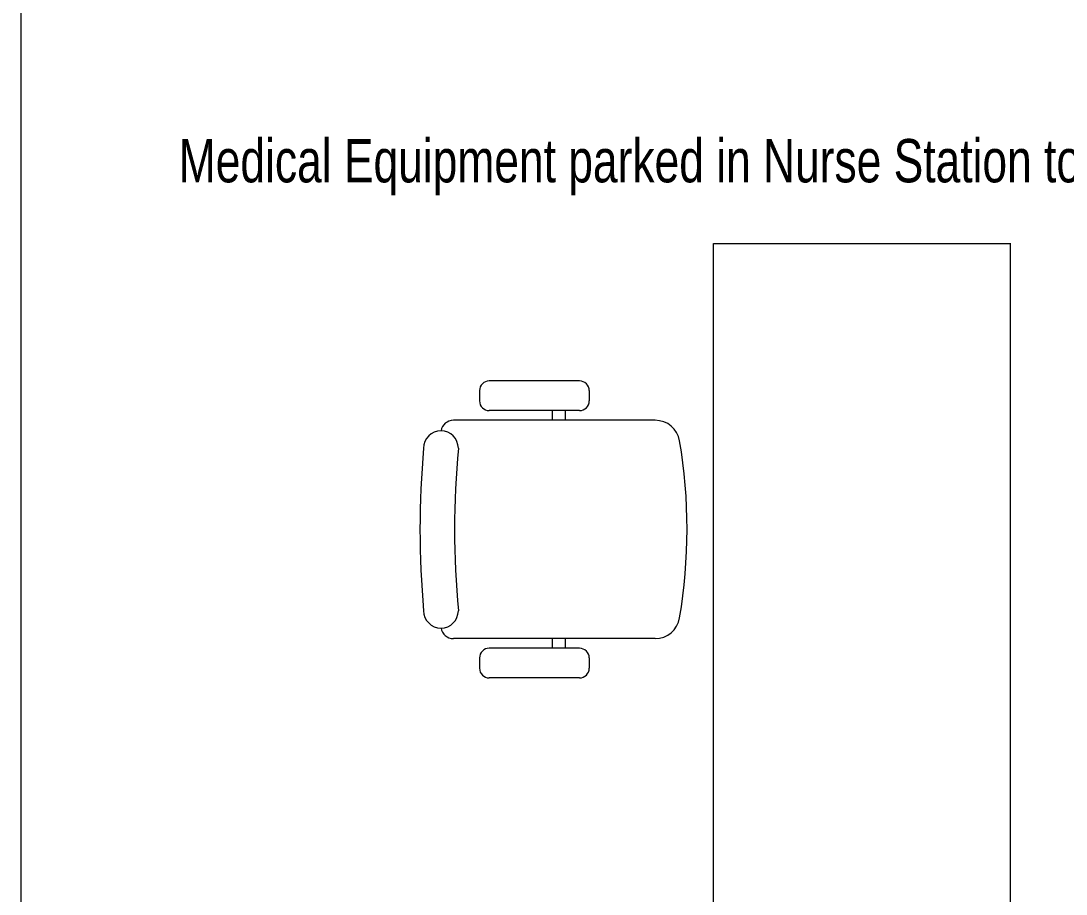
# Model space of a CAD drawing. Header units: millimetres. Extents: x 26027 to 581921, y 7230 to 233891.
# Drawn here: x 488264 to 490377, y 194795 to 196559 of the extents above; entities that cross this region are included whole.
import ezdxf

# ---------------------------------------------------------------- set-up
doc = ezdxf.new("R2010")
doc.units = ezdxf.units.MM
doc.header["$LTSCALE"] = 5
doc.layers.get('0').update_dxf_attribs({"color": 252})
for name, color, linetype, lineweight in [('Medical Equipment and Furniture', 252, 'Continuous', 0), ('NEW', 252, 'Continuous', 5), ('Walls', 252, 'Continuous', 5)]:
    doc.layers.add(name, color=color, linetype=linetype, lineweight=lineweight)
doc.styles.add('X3G_ENTITY_257CFD', font='swisscl.ttf', dxfattribs={"height": 200})

# ---------------------------------------------------------------- blocks, each defined once
blk = doc.blocks.new('*X15')
at = {"color": 0}
for p, q in [((5, 3), (5, 3)), ((5, 3), (5, 3)), ((5, 3), (5, 3)), ((5, 3), (5, 3)), ((5, 3), (5, 3)), ((5, 3), (5, 3)), ((5, 3), (5, 3)), ((5, 3), (5, 3)), ((5, 3), (5, 3)), ((5, 3), (5, 3)), ((5, 3), (5, 3)), ((5, 3), (5, 3)), ((5, 3), (5, 3)), ((5, 3), (5, 3)), ((5, 3), (5, 3)), ((5, 3), (5, 3)), ((5, 3), (5, 3)), ((5, 3), (5, 3)), ((5, 3), (5, 3)), ((5, 3), (5, 3)), ((5, 3), (5, 3)), ((5, 3), (5, 3)), ((5, 3), (5, 3)), ((5, 3), (5, 3)), ((5, 3), (5, 3)), ((5, 3), (5, 3)), ((5, 3), (5, 3)), ((5, 3), (5, 3)), ((5, 3), (5, 3)), ((5, 3), (5, 3)), ((5, 3), (5, 3)), ((5, 3), (5, 3)), ((5, 3), (5, 3)), ((5, 3), (5, 3)), ((5, 3), (5, 3)), ((5, 3), (5, 3)), ((5, 3), (5, 3)), ((5, 3), (5, 3)), ((5, 3), (5, 3)), ((5, 3), (5, 3)), ((5, 3), (5, 3)), ((5, 3), (5, 3)), ((5, 3), (5, 3)), ((5, 3), (5, 3)), ((5, 3), (5, 3)), ((5, 3), (5, 3)), ((5, 3), (5, 3)), ((5, 3), (5, 3)), ((5, 3), (5, 3)), ((5, 3), (5, 3)), ((5, 3), (5, 3)), ((5, 3), (5, 3)), ((5, 3), (5, 3)), ((5, 3), (5, 3)), ((5, 3), (5, 3)), ((5, 3), (5, 3)), ((5, 3), (5, 3)), ((5, 3), (5, 3)), ((5, 3), (5, 3)), ((5, 3), (5, 3)), ((5, 3), (5, 3)), ((5, 3), (5, 3)), ((5, 3), (5, 3)), ((5, 3), (5, 3)), ((5, 3), (5, 3)), ((5, 3), (5, 3)), ((6, 3), (5, 3)), ((5, 3), (5, 3)), ((6, 3), (5, 3)), ((5, 3), (5, 3)), ((6, 3), (5, 3)), ((5, 3), (5, 3)), ((6, 3), (5, 3)), ((5, 3), (5, 3)), ((5, 3), (5, 3)), ((5, 3), (5, 3)), ((5, 3), (5, 3)), ((5, 3), (5, 3)), ((5, 3), (5, 3)), ((5, 3), (5, 3)), ((5, 3), (5, 3)), ((5, 3), (5, 3)), ((5, 3), (5, 3)), ((5, 3), (5, 3)), ((5, 3), (5, 3)), ((5, 3), (5, 3)), ((5, 3), (5, 3)), ((5, 3), (5, 3)), ((5, 3), (5, 3)), ((5, 3), (5, 3)), ((5, 3), (5, 3)), ((5, 3), (5, 3)), ((5, 3), (5, 3)), ((5, 3), (5, 3)), ((5, 3), (5, 3)), ((5, 3), (5, 3)), ((6, 3), (6, 3)), ((6, 3), (6, 3)), ((6, 3), (6, 3)), ((6, 3), (6, 3)), ((6, 3), (6, 3)), ((6, 3), (6, 3)), ((6, 3), (6, 3)), ((6, 3), (6, 3)), ((6, 3), (6, 3)), ((6, 3), (6, 3)), ((6, 3), (6, 3)), ((6, 3), (6, 3)), ((6, 3), (6, 3)), ((6, 3), (6, 3)), ((6, 3), (6, 3)), ((6, 3), (6, 3)), ((6, 3), (6, 3)), ((6, 3), (6, 3)), ((6, 3), (6, 3)), ((6, 3), (6, 3)), ((6, 3), (6, 3)), ((6, 3), (6, 3)), ((6, 3), (6, 3)), ((6, 3), (6, 3)), ((6, 3), (6, 3)), ((6, 3), (6, 3)), ((6, 3), (6, 3)), ((6, 3), (6, 3)), ((6, 3), (6, 3)), ((6, 3), (6, 3)), ((6, 3), (6, 3)), ((6, 3), (6, 3)), ((6, 3), (6, 3)), ((6, 3), (6, 3)), ((6, 3), (6, 3)), ((6, 3), (6, 3)), ((6, 3), (6, 3)), ((6, 3), (6, 3)), ((6, 3), (6, 3)), ((6, 3), (6, 3)), ((6, 3), (6, 3)), ((6, 3), (6, 3)), ((6, 3), (6, 3)), ((6, 3), (6, 3)), ((6, 3), (6, 3)), ((6, 3), (6, 3)), ((6, 3), (6, 3)), ((6, 3), (6, 3)), ((6, 3), (6, 3)), ((6, 3), (6, 3)), ((6, 3), (6, 3)), ((6, 3), (6, 3)), ((6, 3), (6, 3)), ((6, 3), (6, 3)), ((6, 3), (6, 3)), ((6, 3), (6, 3)), ((6, 3), (6, 3)), ((6, 3), (6, 3)), ((6, 3), (6, 3)), ((6, 3), (6, 3)), ((6, 3), (6, 3)), ((6, 3), (6, 3)), ((6, 3), (6, 3)), ((6, 3), (6, 3)), ((6, 3), (6, 3)), ((6, 3), (6, 3)), ((6, 3), (6, 3)), ((6, 3), (6, 3)), ((6, 3), (6, 3)), ((6, 3), (6, 3)), ((6, 3), (6, 3)), ((6, 3), (6, 3)), ((6, 3), (6, 3)), ((6, 3), (6, 3)), ((6, 3), (6, 3)), ((6, 3), (6, 3)), ((6, 3), (6, 3)), ((6, 3), (6, 3)), ((6, 3), (6, 3)), ((6, 3), (6, 3)), ((6, 3), (6, 3)), ((6, 3), (6, 3)), ((6, 3), (6, 3)), ((6, 3), (6, 3)), ((6, 3), (6, 3)), ((6, 3), (6, 3)), ((6, 3), (6, 3)), ((6, 3), (6, 3)), ((6, 3), (6, 3)), ((6, 3), (6, 3)), ((6, 3), (6, 3)), ((6, 3), (6, 3)), ((6, 3), (6, 3)), ((6, 3), (6, 3)), ((6, 3), (6, 3)), ((6, 3), (6, 3)), ((6, 3), (6, 3)), ((6, 3), (6, 3)), ((6, 3), (6, 3)), ((6, 3), (6, 3)), ((6, 3), (6, 3)), ((6, 3), (6, 3)), ((6, 3), (6, 3)), ((6, 3), (6, 3)), ((6, 3), (6, 3)), ((6, 3), (6, 3)), ((6, 3), (6, 3)), ((6, 3), (6, 3)), ((6, 3), (6, 3)), ((6, 3), (6, 3)), ((6, 3), (6, 3)), ((6, 3), (6, 3)), ((6, 3), (6, 3)), ((6, 3), (6, 3)), ((6, 3), (6, 3)), ((6, 3), (6, 3)), ((6, 3), (6, 3)), ((6, 3), (6, 3)), ((6, 3), (6, 3)), ((6, 3), (6, 3)), ((6, 3), (6, 3)), ((6, 3), (6, 3)), ((6, 3), (6, 3)), ((6, 3), (6, 3)), ((6, 3), (6, 3)), ((6, 3), (6, 3)), ((6, 3), (6, 3)), ((6, 3), (6, 3)), ((6, 3), (6, 3)), ((6, 3), (6, 3)), ((6, 3), (6, 3)), ((6, 3), (6, 3)), ((6, 3), (6, 3)), ((6, 3), (6, 3)), ((6, 3), (6, 3)), ((6, 3), (6, 3)), ((6, 3), (6, 3)), ((6, 3), (6, 3)), ((6, 3), (6, 3)), ((6, 3), (6, 3)), ((6, 3), (6, 3)), ((6, 3), (6, 3)), ((6, 3), (6, 3)), ((6, 3), (6, 3)), ((6, 3), (6, 3)), ((6, 3), (6, 3)), ((6, 3), (6, 3)), ((6, 3), (6, 3)), ((6, 3), (6, 3)), ((6, 3), (6, 3)), ((6, 3), (6, 3)), ((6, 3), (6, 3)), ((6, 3), (6, 3)), ((6, 3), (6, 3)), ((6, 3), (6, 3)), ((6, 3), (6, 3)), ((6, 3), (6, 3)), ((6, 3), (6, 3)), ((6, 3), (6, 3)), ((6, 3), (6, 3)), ((6, 3), (6, 3)), ((6, 3), (6, 3)), ((6, 3), (6, 3)), ((6, 3), (6, 3)), ((6, 3), (6, 3)), ((6, 3), (6, 3)), ((6, 3), (6, 3)), ((6, 3), (6, 3)), ((6, 3), (6, 3)), ((6, 3), (6, 3)), ((6, 3), (6, 3)), ((6, 3), (6, 3)), ((6, 3), (6, 3)), ((6, 3), (6, 3)), ((6, 3), (6, 3)), ((6, 3), (6, 3)), ((6, 3), (6, 3)), ((6, 3), (6, 3)), ((6, 3), (6, 3)), ((6, 3), (6, 3)), ((6, 3), (6, 3)), ((6, 3), (6, 3)), ((6, 3), (6, 3)), ((6, 3), (6, 3)), ((6, 3), (6, 3)), ((6, 3), (6, 3)), ((6, 3), (6, 3)), ((6, 3), (6, 3)), ((6, 3), (6, 3)), ((6, 3), (6, 3)), ((6, 3), (6, 3)), ((6, 3), (6, 3)), ((6, 3), (6, 3)), ((6, 3), (6, 3)), ((6, 3), (6, 3)), ((6, 3), (6, 3)), ((6, 3), (6, 3)), ((6, 3), (6, 3)), ((6, 3), (6, 3)), ((6, 3), (6, 3)), ((6, 3), (6, 3)), ((6, 3), (6, 3)), ((6, 3), (6, 3)), ((6, 3), (6, 3)), ((6, 3), (5, 3)), ((6, 3), (5, 3)), ((6, 3), (5, 3)), ((6, 3), (5, 3)), ((6, 3), (5, 3)), ((6, 3), (6, 3)), ((6, 3), (6, 3)), ((6, 3), (6, 3)), ((6, 3), (6, 3)), ((6, 3), (6, 3)), ((6, 3), (6, 3)), ((6, 3), (6, 3)), ((6, 3), (6, 3)), ((6, 3), (6, 3)), ((6, 3), (6, 3)), ((6, 3), (6, 3)), ((6, 3), (6, 3)), ((6, 3), (6, 3)), ((6, 3), (6, 3)), ((6, 3), (6, 3)), ((6, 3), (6, 3)), ((6, 3), (6, 3)), ((6, 3), (6, 3)), ((6, 3), (6, 3)), ((6, 3), (6, 3)), ((6, 3), (6, 3)), ((6, 3), (6, 3)), ((6, 3), (6, 3)), ((6, 3), (6, 3)), ((6, 3), (6, 3)), ((6, 3), (6, 3)), ((6, 3), (6, 3)), ((6, 3), (6, 3)), ((6, 3), (6, 3)), ((6, 3), (6, 3)), ((6, 3), (6, 3)), ((6, 3), (6, 3)), ((6, 3), (6, 3)), ((6, 3), (6, 3)), ((6, 3), (6, 3)), ((6, 3), (6, 3)), ((6, 3), (6, 3)), ((6, 3), (6, 3)), ((6, 3), (6, 3)), ((6, 3), (6, 3)), ((6, 3), (6, 3)), ((6, 3), (6, 3)), ((6, 3), (6, 3)), ((6, 3), (6, 3)), ((6, 3), (6, 3)), ((6, 3), (6, 3)), ((6, 3), (6, 3)), ((6, 3), (6, 3)), ((6, 3), (6, 3)), ((6, 3), (6, 3)), ((6, 3), (6, 3)), ((6, 3), (6, 3)), ((6, 3), (6, 3)), ((6, 3), (6, 3)), ((6, 3), (6, 3)), ((6, 3), (6, 3)), ((6, 3), (6, 3)), ((6, 3), (6, 3)), ((6, 3), (6, 3)), ((6, 3), (6, 3)), ((6, 3), (6, 3)), ((6, 3), (6, 3)), ((6, 3), (6, 3)), ((6, 3), (6, 3)), ((6, 3), (6, 3)), ((6, 3), (6, 3)), ((6, 3), (6, 3)), ((6, 3), (6, 3)), ((6, 3), (6, 3)), ((6, 3), (6, 3)), ((6, 3), (6, 3)), ((6, 3), (6, 3)), ((6, 3), (6, 3)), ((6, 3), (6, 3)), ((6, 3), (6, 3)), ((6, 3), (6, 3)), ((6, 3), (6, 3)), ((6, 3), (6, 3)), ((6, 3), (6, 3)), ((6, 3), (6, 3)), ((6, 3), (6, 3)), ((6, 3), (6, 3)), ((6, 3), (6, 3)), ((6, 3), (6, 3)), ((6, 3), (6, 3)), ((6, 3), (6, 3)), ((6, 3), (6, 3)), ((6, 3), (6, 3)), ((6, 3), (6, 3)), ((6, 3), (6, 3)), ((6, 3), (6, 3)), ((6, 3), (6, 3)), ((6, 3), (6, 3)), ((6, 3), (6, 3)), ((6, 3), (6, 3)), ((6, 3), (6, 3)), ((6, 3), (6, 3)), ((6, 3), (6, 3)), ((6, 3), (6, 3)), ((6, 3), (6, 3)), ((6, 3), (6, 3)), ((6, 3), (6, 3)), ((6, 3), (6, 3)), ((6, 3), (6, 3)), ((6, 3), (6, 3)), ((6, 3), (6, 3)), ((6, 3), (6, 3)), ((6, 3), (6, 3)), ((6, 3), (6, 3)), ((6, 3), (6, 3)), ((6, 3), (6, 3)), ((6, 3), (6, 3)), ((6, 3), (6, 3)), ((6, 3), (6, 3)), ((6, 3), (6, 3)), ((6, 3), (6, 3)), ((6, 3), (6, 3)), ((6, 3), (6, 3)), ((6, 3), (6, 3)), ((6, 3), (6, 3)), ((6, 3), (6, 3)), ((6, 3), (6, 3)), ((6, 3), (6, 3)), ((6, 3), (6, 3)), ((6, 3), (6, 3)), ((6, 3), (6, 3)), ((6, 3), (6, 3)), ((6, 3), (6, 3)), ((6, 3), (6, 3)), ((6, 3), (6, 3)), ((6, 3), (6, 3)), ((6, 3), (6, 3)), ((6, 3), (6, 3)), ((6, 3), (6, 3)), ((6, 3), (6, 3)), ((6, 3), (6, 3)), ((6, 3), (6, 3)), ((6, 3), (6, 3)), ((6, 3), (6, 3)), ((6, 3), (6, 3)), ((6, 3), (6, 3)), ((6, 3), (6, 3)), ((6, 3), (6, 3)), ((6, 3), (6, 3)), ((6, 3), (6, 3)), ((6, 3), (6, 3)), ((6, 3), (6, 3)), ((6, 3), (6, 3)), ((6, 3), (6, 3)), ((6, 3), (6, 3)), ((6, 3), (6, 3)), ((6, 3), (6, 3)), ((6, 3), (6, 3)), ((6, 3), (6, 3)), ((6, 3), (6, 3)), ((6, 3), (6, 3)), ((6, 3), (6, 3)), ((6, 3), (6, 3)), ((6, 3), (6, 3)), ((6, 3), (6, 3)), ((6, 3), (6, 3)), ((6, 3), (6, 3)), ((6, 3), (6, 3)), ((6, 3), (6, 3)), ((6, 3), (6, 3)), ((6, 3), (6, 3)), ((6, 3), (6, 3)), ((6, 3), (6, 3)), ((6, 3), (6, 3)), ((6, 3), (6, 3)), ((6, 3), (6, 3)), ((6, 3), (6, 3)), ((6, 3), (6, 3)), ((6, 3), (6, 3)), ((6, 3), (6, 3)), ((6, 3), (6, 3)), ((6, 3), (6, 3)), ((6, 3), (6, 3)), ((6, 3), (6, 3)), ((6, 3), (6, 3)), ((6, 3), (6, 3)), ((6, 3), (6, 3)), ((6, 3), (6, 3)), ((6, 3), (6, 3)), ((6, 3), (6, 3)), ((6, 3), (6, 3)), ((6, 3), (6, 3)), ((6, 3), (6, 3)), ((6, 3), (6, 3)), ((6, 3), (6, 3)), ((6, 3), (6, 3)), ((6, 3), (6, 3)), ((6, 3), (6, 3)), ((6, 3), (6, 3)), ((6, 3), (6, 3)), ((6, 3), (6, 3)), ((6, 3), (6, 3)), ((6, 3), (6, 3)), ((6, 3), (6, 3)), ((6, 3), (6, 3)), ((6, 3), (6, 3)), ((6, 3), (6, 3)), ((6, 3), (6, 3)), ((6, 3), (6, 3)), ((6, 3), (6, 3)), ((6, 3), (6, 3)), ((6, 3), (6, 3)), ((6, 3), (6, 3)), ((6, 3), (6, 3)), ((6, 3), (6, 3)), ((6, 3), (6, 3)), ((6, 3), (6, 3)), ((6, 3), (6, 3)), ((6, 3), (6, 3)), ((6, 3), (6, 3)), ((6, 3), (6, 3)), ((6, 3), (6, 3)), ((6, 3), (6, 3)), ((6, 3), (6, 3)), ((6, 3), (6, 3)), ((6, 3), (6, 3)), ((6, 3), (6, 3)), ((6, 3), (6, 3)), ((6, 3), (6, 3)), ((6, 3), (6, 3)), ((6, 3), (6, 3)), ((6, 3), (6, 3)), ((6, 3), (6, 3)), ((6, 3), (6, 3)), ((6, 3), (6, 3)), ((6, 3), (6, 3)), ((6, 3), (6, 3)), ((6, 3), (6, 3)), ((6, 3), (6, 3)), ((6, 3), (6, 3)), ((6, 3), (6, 3)), ((6, 3), (6, 3)), ((6, 3), (6, 3)), ((6, 3), (6, 3)), ((6, 3), (6, 3)), ((6, 3), (6, 3)), ((6, 3), (6, 3)), ((6, 3), (6, 3)), ((6, 3), (6, 3)), ((6, 3), (6, 3)), ((6, 3), (6, 3)), ((6, 3), (6, 3)), ((6, 3), (6, 3)), ((6, 3), (6, 3)), ((6, 3), (6, 3)), ((6, 3), (6, 3)), ((6, 3), (6, 3)), ((6, 3), (6, 3)), ((6, 3), (6, 3)), ((6, 3), (6, 3)), ((6, 3), (6, 3)), ((6, 3), (6, 3)), ((6, 3), (6, 3)), ((6, 3), (6, 3)), ((6, 3), (6, 3)), ((6, 3), (6, 3)), ((6, 3), (6, 3)), ((6, 3), (6, 3)), ((6, 3), (6, 3)), ((6, 3), (6, 3)), ((6, 3), (6, 3)), ((6, 3), (6, 3)), ((6, 3), (6, 3)), ((6, 3), (6, 3)), ((6, 3), (6, 3)), ((6, 3), (6, 3)), ((6, 3), (6, 3)), ((6, 3), (6, 3)), ((6, 3), (6, 3)), ((6, 3), (6, 3)), ((6, 3), (6, 3)), ((6, 3), (6, 3)), ((6, 3), (6, 3)), ((6, 3), (6, 3)), ((6, 3), (6, 3)), ((6, 3), (6, 3)), ((6, 3), (6, 3)), ((6, 3), (6, 3)), ((6, 3), (6, 3)), ((6, 3), (6, 3)), ((6, 3), (6, 3)), ((6, 3), (6, 3)), ((6, 3), (6, 3)), ((6, 3), (6, 3)), ((6, 3), (6, 3)), ((6, 3), (6, 3)), ((6, 3), (6, 3)), ((6, 3), (6, 3)), ((6, 3), (6, 3)), ((6, 3), (6, 3)), ((6, 3), (6, 3)), ((6, 3), (6, 3)), ((6, 3), (6, 3)), ((6, 3), (6, 3)), ((6, 3), (6, 3)), ((6, 3), (6, 3)), ((6, 3), (6, 3)), ((6, 3), (6, 3)), ((6, 3), (6, 3)), ((6, 3), (6, 3)), ((6, 3), (6, 3)), ((6, 3), (6, 3)), ((6, 3), (6, 3)), ((6, 3), (6, 3)), ((6, 3), (6, 3)), ((6, 3), (6, 3)), ((6, 3), (6, 3)), ((6, 3), (6, 3)), ((6, 3), (6, 3)), ((6, 3), (6, 3)), ((6, 3), (6, 3)), ((6, 3), (6, 3))]:
    blk.add_line(p, q, dxfattribs=at)
blk = doc.blocks.new('*X16')
at = {"color": 0}
for p, q in [((13, 1), (13, 1)), ((13, 1), (13, 1)), ((13, 1), (13, 1)), ((13, 1), (13, 1)), ((13, 1), (13, 1)), ((13, 1), (13, 1)), ((13, 1), (13, 1)), ((13, 1), (13, 1)), ((13, 1), (13, 1)), ((13, 1), (13, 1)), ((13, 1), (13, 1)), ((13, 1), (13, 1)), ((13, 1), (13, 1)), ((13, 1), (13, 1)), ((13, 1), (13, 1)), ((13, 1), (14, 1)), ((13, 1), (14, 1)), ((13, 1), (14, 1)), ((13, 1), (13, 1)), ((13, 1), (13, 1)), ((13, 1), (13, 1)), ((13, 1), (13, 1)), ((13, 1), (13, 1)), ((13, 1), (13, 1)), ((13, 1), (13, 1)), ((13, 1), (13, 1)), ((13, 1), (13, 1)), ((13, 1), (13, 1)), ((13, 1), (13, 1)), ((13, 1), (13, 1)), ((13, 1), (13, 1)), ((13, 1), (13, 1)), ((13, 1), (13, 1)), ((13, 1), (13, 1)), ((13, 1), (13, 1)), ((13, 1), (13, 1)), ((13, 1), (13, 1)), ((13, 1), (13, 1)), ((13, 1), (13, 1)), ((13, 1), (13, 1)), ((13, 1), (13, 1)), ((13, 1), (13, 1)), ((13, 1), (13, 1)), ((13, 1), (13, 1)), ((13, 1), (13, 1)), ((13, 1), (13, 1)), ((13, 1), (13, 1)), ((13, 1), (13, 1)), ((13, 1), (13, 1)), ((13, 1), (13, 1)), ((13, 1), (13, 1)), ((13, 1), (13, 1)), ((13, 1), (13, 1)), ((13, 1), (13, 1)), ((13, 1), (13, 1)), ((13, 1), (13, 1)), ((13, 1), (13, 1)), ((13, 1), (13, 1)), ((13, 1), (13, 1)), ((13, 1), (13, 1)), ((13, 1), (13, 1)), ((13, 1), (13, 1)), ((13, 1), (13, 1)), ((13, 1), (13, 1)), ((13, 1), (13, 1)), ((13, 1), (13, 1)), ((13, 1), (13, 1)), ((13, 1), (13, 1)), ((13, 1), (13, 1)), ((13, 1), (13, 1)), ((13, 1), (13, 1)), ((13, 1), (13, 1)), ((13, 1), (13, 1)), ((13, 1), (13, 1)), ((13, 1), (13, 1)), ((13, 1), (13, 1)), ((13, 1), (13, 1)), ((13, 1), (13, 1)), ((13, 1), (13, 1)), ((13, 1), (13, 1)), ((13, 1), (13, 1)), ((13, 1), (13, 1)), ((13, 1), (13, 1)), ((13, 1), (13, 1)), ((13, 1), (13, 1)), ((13, 1), (13, 1)), ((13, 1), (13, 1)), ((13, 1), (13, 1)), ((13, 1), (13, 1)), ((13, 1), (13, 1)), ((13, 1), (13, 1)), ((13, 1), (13, 1)), ((13, 1), (13, 1)), ((13, 1), (13, 1)), ((13, 1), (13, 1)), ((13, 1), (13, 1)), ((13, 1), (13, 1)), ((13, 1), (13, 1)), ((13, 1), (13, 1)), ((13, 1), (13, 1)), ((13, 1), (13, 1)), ((13, 1), (13, 1)), ((13, 1), (13, 1)), ((13, 1), (13, 1)), ((13, 1), (13, 1)), ((13, 1), (13, 1)), ((13, 1), (13, 1)), ((13, 1), (13, 1)), ((13, 1), (13, 1)), ((13, 1), (13, 1)), ((13, 1), (13, 1)), ((13, 1), (13, 1)), ((13, 1), (13, 1)), ((13, 1), (13, 1)), ((13, 1), (13, 1)), ((13, 1), (13, 1)), ((13, 1), (13, 1)), ((13, 1), (13, 1)), ((13, 1), (13, 1)), ((13, 1), (13, 1)), ((13, 1), (13, 1)), ((13, 1), (13, 1)), ((13, 1), (13, 1)), ((13, 1), (14, 1)), ((13, 0), (13, 0)), ((13, 0), (13, 0)), ((13, 0), (13, 0)), ((13, 0), (13, 0)), ((13, 0), (13, 0)), ((13, 0), (13, 0)), ((13, 0), (13, 0)), ((13, 0), (13, 0)), ((13, 0), (13, 0)), ((13, 0), (13, 0)), ((13, 0), (13, 0)), ((13, 0), (13, 0)), ((13, 0), (13, 0)), ((13, 0), (13, 0)), ((13, 0), (13, 0)), ((13, 0), (13, 0)), ((13, 0), (13, 0)), ((13, 0), (13, 0)), ((13, 0), (13, 0)), ((13, 0), (13, 0)), ((13, 0), (13, 0)), ((13, 0), (13, 0)), ((13, 0), (13, 0)), ((13, 0), (13, 0)), ((13, 0), (13, 0)), ((13, 0), (13, 0)), ((13, 0), (13, 0)), ((13, 0), (13, 0)), ((13, 0), (13, 0)), ((13, 0), (13, 0)), ((13, 0), (13, 0)), ((13, 0), (13, 0)), ((13, 0), (13, 0)), ((13, 0), (13, 0)), ((13, 0), (13, 0)), ((13, 0), (13, 0)), ((13, 0), (13, 0)), ((13, 0), (13, 0)), ((13, 0), (13, 0)), ((13, 0), (13, 0)), ((13, 0), (13, 0)), ((13, 0), (13, 0)), ((13, 0), (13, 0)), ((13, 0), (13, 0)), ((13, 0), (13, 0)), ((13, 0), (13, 0)), ((13, 0), (13, 0)), ((13, 0), (13, 0)), ((13, 0), (14, 0)), ((13, 0), (14, 0)), ((13, 0), (13, 0)), ((13, 0), (14, 0)), ((14, 1), (14, 1)), ((14, 1), (14, 1)), ((14, 1), (14, 1)), ((14, 1), (14, 1)), ((14, 1), (14, 1)), ((14, 1), (14, 1)), ((14, 1), (14, 1)), ((14, 1), (14, 1)), ((14, 1), (14, 1)), ((14, 1), (14, 1)), ((14, 1), (14, 1)), ((14, 1), (14, 1)), ((14, 1), (14, 1)), ((14, 1), (14, 1)), ((14, 1), (14, 1)), ((14, 1), (14, 1)), ((14, 1), (14, 1)), ((14, 1), (14, 1)), ((14, 1), (14, 1)), ((14, 1), (14, 1)), ((14, 1), (14, 1)), ((14, 1), (14, 1)), ((14, 1), (14, 1)), ((14, 1), (14, 1)), ((14, 1), (14, 1)), ((14, 1), (14, 1)), ((14, 1), (14, 1)), ((14, 1), (14, 1)), ((14, 1), (14, 1)), ((14, 1), (14, 1)), ((14, 1), (14, 1)), ((14, 1), (14, 1)), ((14, 1), (14, 1)), ((14, 1), (14, 1)), ((14, 1), (14, 1)), ((14, 1), (14, 1)), ((14, 1), (14, 1)), ((14, 1), (14, 1)), ((14, 1), (14, 1)), ((14, 1), (14, 1)), ((14, 1), (14, 1)), ((14, 1), (14, 1)), ((14, 1), (14, 1)), ((14, 1), (14, 1)), ((14, 1), (14, 1)), ((14, 1), (14, 1)), ((14, 1), (14, 1)), ((14, 1), (14, 1)), ((14, 1), (14, 1)), ((14, 1), (14, 1)), ((14, 1), (14, 1)), ((14, 1), (14, 1)), ((14, 1), (14, 1)), ((14, 1), (14, 1)), ((14, 1), (14, 1)), ((14, 1), (14, 1)), ((14, 1), (14, 1)), ((14, 1), (14, 1)), ((14, 1), (14, 1)), ((14, 1), (14, 1)), ((14, 1), (14, 1)), ((14, 1), (14, 1)), ((14, 1), (14, 1)), ((14, 1), (14, 1)), ((14, 1), (14, 1)), ((14, 1), (14, 1)), ((14, 1), (14, 1)), ((14, 1), (14, 1)), ((14, 1), (14, 1)), ((14, 1), (14, 1)), ((14, 1), (14, 1)), ((14, 1), (14, 1)), ((14, 1), (14, 1)), ((14, 1), (14, 1)), ((14, 1), (14, 1)), ((14, 1), (14, 1)), ((14, 1), (14, 1)), ((14, 1), (14, 1)), ((14, 1), (14, 1)), ((14, 1), (14, 1)), ((14, 1), (14, 1)), ((14, 1), (14, 1)), ((14, 1), (14, 1)), ((14, 1), (14, 1)), ((14, 1), (14, 1)), ((14, 1), (14, 1)), ((14, 1), (14, 1)), ((14, 1), (14, 1)), ((14, 1), (14, 1)), ((14, 1), (14, 1)), ((14, 1), (14, 1)), ((14, 1), (14, 1)), ((14, 1), (14, 1)), ((14, 1), (14, 1)), ((14, 0), (14, 0)), ((14, 0), (14, 0)), ((14, 0), (14, 0)), ((14, 0), (14, 0)), ((14, 0), (14, 0)), ((14, 0), (14, 0)), ((14, 0), (14, 0)), ((14, 0), (14, 0)), ((14, 0), (14, 0)), ((14, 0), (14, 0)), ((14, 0), (14, 0)), ((14, 0), (14, 0)), ((14, 0), (14, 0)), ((14, 0), (14, 0)), ((14, 0), (14, 0)), ((14, 0), (14, 0)), ((14, 0), (14, 0)), ((14, 0), (14, 0)), ((14, 0), (14, 0)), ((14, 0), (14, 0)), ((14, 0), (14, 0)), ((14, 0), (14, 0)), ((14, 0), (14, 0)), ((14, 0), (14, 0)), ((14, 0), (14, 0)), ((14, 0), (14, 0)), ((14, 0), (14, 0)), ((14, 0), (14, 0)), ((14, 0), (14, 0)), ((14, 0), (14, 0)), ((14, 0), (14, 0)), ((14, 0), (14, 0)), ((14, 0), (14, 0)), ((14, 0), (14, 0)), ((14, 0), (14, 0)), ((14, 0), (14, 0)), ((14, 0), (14, 0)), ((14, 0), (14, 0)), ((14, 0), (14, 0)), ((14, 0), (14, 0)), ((14, 0), (14, 0)), ((14, 0), (14, 0)), ((14, 0), (14, 0)), ((14, 0), (14, 0)), ((14, 0), (14, 0)), ((14, 0), (14, 0)), ((14, 0), (14, 0)), ((14, 0), (14, 0)), ((13, 0), (13, 0)), ((13, 0), (14, 0)), ((13, 0), (13, 0)), ((13, 0), (14, 0)), ((13, 0), (13, 0)), ((13, 0), (14, 0)), ((13, 0), (13, 0)), ((13, 0), (13, 0)), ((13, 0), (13, 0)), ((13, 0), (13, 0)), ((13, 0), (14, 0)), ((13, 0), (13, 0)), ((13, 0), (14, 0)), ((13, 0), (13, 0)), ((13, 0), (14, 0)), ((13, 0), (13, 0)), ((13, 0), (14, 0)), ((13, 0), (13, 0)), ((13, 0), (14, 0)), ((13, 0), (13, 0)), ((13, 0), (14, 0)), ((13, 0), (13, 0)), ((13, 0), (14, 0)), ((13, 0), (13, 0)), ((13, 0), (13, 0)), ((13, 0), (13, 0)), ((13, 0), (14, 0)), ((13, 0), (13, 0)), ((13, 0), (14, 0)), ((13, 0), (13, 0)), ((13, 0), (14, 0)), ((13, 0), (13, 0)), ((13, 0), (14, 0)), ((13, 0), (13, 0)), ((13, 0), (13, 0)), ((13, 0), (13, 0)), ((13, 0), (13, 0)), ((13, 0), (13, 0)), ((13, 0), (13, 0)), ((13, 0), (13, 0)), ((13, 0), (13, 0)), ((13, 0), (13, 0)), ((13, 0), (13, 0)), ((13, 0), (13, 0)), ((13, 0), (13, 0)), ((13, 0), (13, 0)), ((13, 0), (13, 0)), ((13, 0), (13, 0)), ((13, 0), (13, 0)), ((13, 0), (13, 0)), ((13, 0), (13, 0)), ((13, 0), (13, 0)), ((13, 0), (13, 0)), ((13, 0), (13, 0)), ((13, 0), (13, 0)), ((13, 0), (13, 0)), ((13, 0), (13, 0)), ((13, 0), (13, 0)), ((13, 0), (13, 0)), ((13, 0), (13, 0)), ((13, 0), (13, 0)), ((13, 0), (13, 0)), ((13, 0), (13, 0)), ((13, 0), (13, 0)), ((13, -1), (13, -1)), ((13, -1), (13, -1)), ((13, -1), (13, -1)), ((13, -1), (13, -1)), ((13, -1), (13, -1)), ((13, -1), (14, -1)), ((13, -1), (13, -1)), ((14, 0), (14, 0)), ((14, 0), (14, 0)), ((14, 0), (14, 0)), ((14, 0), (14, 0)), ((14, 0), (14, 0)), ((14, 0), (14, 0)), ((14, 0), (14, 0)), ((14, 0), (14, 0)), ((14, 0), (14, 0)), ((14, 0), (14, 0)), ((14, 0), (14, 0)), ((14, 0), (14, 0)), ((14, 0), (14, 0)), ((14, 0), (14, 0)), ((14, 0), (14, 0)), ((13, 0), (14, 0)), ((14, 0), (14, 0)), ((14, 0), (14, 0)), ((14, 0), (14, 0)), ((14, 0), (14, 0)), ((14, 0), (14, 0)), ((14, 0), (14, 0)), ((14, 0), (14, 0)), ((14, 0), (14, 0)), ((14, 0), (14, 0)), ((14, 0), (14, 0)), ((14, 0), (14, 0)), ((14, 0), (14, 0)), ((14, 0), (14, 0)), ((14, 0), (14, 0)), ((14, 0), (14, 0)), ((14, 0), (14, 0)), ((14, 0), (14, 0)), ((14, 0), (14, 0)), ((14, 0), (14, 0)), ((14, 0), (14, 0)), ((14, 0), (14, 0)), ((14, 0), (14, 0)), ((14, 0), (14, 0)), ((14, 0), (14, 0)), ((14, 0), (14, 0)), ((14, 0), (14, 0)), ((14, 0), (14, 0)), ((14, 0), (14, 0)), ((14, 0), (14, 0)), ((14, 0), (14, 0)), ((14, 0), (14, 0)), ((14, 0), (14, 0)), ((14, 0), (14, 0)), ((14, 0), (14, 0)), ((14, -1), (14, -1)), ((14, -1), (14, -1)), ((14, -1), (14, -1)), ((14, -1), (14, -1)), ((14, -1), (14, -1))]:
    blk.add_line(p, q, dxfattribs=at)
blk = doc.blocks.new('GF21018-P')
at = {"color": 0}
for p, q in [((-0.2207, 0.4756), (-0.2207, 0.0675)), ((0.2205, 0.4756), (0.2205, 0.0675)), ((-0.2806, 0.3422), (-0.2598, 0.3422)), ((0.2596, 0.3422), (0.2804, 0.3422)), ((-0.3002, 0.3226), (-0.3002, 0.14)), ((-0.2402, 0.3226), (-0.2402, 0.14)), ((0.24, 0.3226), (0.24, 0.14)), ((0.3, 0.3226), (0.3, 0.14)), ((-0.2402, 0.2937), (-0.2207, 0.2937)), ((0.2205, 0.2937), (0.24, 0.2937)), ((-0.2402, 0.2671), (-0.2207, 0.2671)), ((0.2205, 0.2671), (0.24, 0.2671)), ((-0.2806, 0.1204), (-0.2598, 0.1204)), ((0.2596, 0.1204), (0.2804, 0.1204))]:
    blk.add_line(p, q, dxfattribs=at)
for points in [[(0.24, 0.2937), (0.24, 0.2937), (0.24, 0.2937), (0.24, 0.2937), (0.24, 0.2937), (0.24, 0.2937), (0.24, 0.2937), (0.24, 0.2937), (0.24, 0.2937), (0.24, 0.2937), (0.24, 0.2937), (0.24, 0.2937), (0.24, 0.2937), (0.24, 0.2937), (0.24, 0.2937), (0.24, 0.2937), (0.24, 0.2937), (0.24, 0.2937), (0.24, 0.2937), (0.24, 0.2937), (0.24, 0.2937), (0.24, 0.2937), (0.24, 0.2937), (0.24, 0.2937), (0.24, 0.2937), (0.24, 0.2937), (0.24, 0.2937), (0.24, 0.2937), (0.24, 0.2937), (0.24, 0.2937), (0.24, 0.2937), (0.24, 0.2937), (0.24, 0.2937), (0.24, 0.2937), (0.24, 0.2937), (0.24, 0.2937), (0.24, 0.2937), (0.24, 0.2937), (0.24, 0.2937), (0.24, 0.2937), (0.24, 0.2937), (0.24, 0.2937), (0.24, 0.2937), (0.24, 0.2937), (0.24, 0.2937), (0.24, 0.2937), (0.24, 0.2937), (0.24, 0.2937), (0.24, 0.2937), (0.24, 0.2937), (0.24, 0.2937), (0.24, 0.2937), (0.24, 0.2937), (0.24, 0.2937), (0.24, 0.2937), (0.24, 0.2937), (0.24, 0.2937), (0.24, 0.2937), (0.24, 0.2937), (0.24, 0.2937), (0.24, 0.2937), (0.24, 0.2937), (0.24, 0.2937), (0.24, 0.2937), (0.24, 0.2937), (0.24, 0.2937), (0.24, 0.2937), (0.24, 0.2937), (0.24, 0.2937), (0.24, 0.2937), (0.24, 0.2937), (0.24, 0.2937), (0.24, 0.2937), (0.24, 0.2937), (0.24, 0.2937), (0.24, 0.2937), (0.24, 0.2937), (0.24, 0.2937), (0.24, 0.2937), (0.24, 0.2937), (0.24, 0.2937), (0.24, 0.2937), (0.24, 0.2937), (0.24, 0.2937), (0.24, 0.2937), (0.24, 0.2937), (0.24, 0.2937), (0.24, 0.2937), (0.24, 0.2937), (0.24, 0.2937), (0.24, 0.2937), (0.24, 0.2937), (0.24, 0.2937), (0.24, 0.2937), (0.24, 0.2937), (0.24, 0.2937), (0.24, 0.2937), (0.24, 0.2937), (0.24, 0.2937), (0.24, 0.2937), (0.24, 0.2937), (0.24, 0.2937), (0.24, 0.2937), (0.24, 0.2937), (0.24, 0.2937), (0.24, 0.2937), (0.24, 0.2937), (0.24, 0.2937), (0.24, 0.2937), (0.24, 0.2937), (0.24, 0.2937), (0.24, 0.2937), (0.24, 0.2937), (0.24, 0.2937), (0.24, 0.2937), (0.24, 0.2937), (0.24, 0.2937), (0.24, 0.2937), (0.24, 0.2937), (0.24, 0.2937), (0.24, 0.2937), (0.24, 0.2937), (0.24, 0.2937), (0.24, 0.2937), (0.24, 0.2937), (0.24, 0.2937), (0.24, 0.2937), (0.24, 0.2937), (0.24, 0.2937), (0.24, 0.2937), (0.24, 0.2937), (0.24, 0.2937), (0.24, 0.2937), (0.24, 0.2937), (0.24, 0.2937), (0.24, 0.2937), (0.24, 0.2937), (0.24, 0.2937), (0.24, 0.2937), (0.24, 0.2937), (0.24, 0.2937), (0.24, 0.2937), (0.24, 0.2937), (0.24, 0.2937), (0.24, 0.2937), (0.24, 0.2937), (0.24, 0.2937), (0.24, 0.2937), (0.24, 0.2937), (0.24, 0.2937), (0.24, 0.2937), (0.24, 0.2937), (0.24, 0.2937), (0.24, 0.2937), (0.24, 0.2937), (0.24, 0.2937), (0.24, 0.2937), (0.24, 0.2937), (0.24, 0.2937), (0.24, 0.2937), (0.24, 0.2937), (0.24, 0.2937), (0.24, 0.2937), (0.24, 0.2937), (0.24, 0.2937), (0.24, 0.2937), (0.24, 0.2937), (0.24, 0.2937), (0.24, 0.2937), (0.24, 0.2937), (0.24, 0.2937), (0.24, 0.2937), (0.24, 0.2937), (0.24, 0.2937), (0.24, 0.2937), (0.24, 0.2937), (0.24, 0.2937), (0.24, 0.2937), (0.24, 0.2937), (0.24, 0.2937), (0.24, 0.2937), (0.24, 0.2937), (0.24, 0.2937), (0.24, 0.2937), (0.24, 0.2937), (0.24, 0.2937), (0.24, 0.2937), (0.24, 0.2937), (0.24, 0.2937), (0.24, 0.2937), (0.24, 0.2937), (0.24, 0.2937), (0.24, 0.2937), (0.24, 0.2937), (0.24, 0.2937), (0.24, 0.2937), (0.24, 0.2937), (0.24, 0.2937), (0.24, 0.2937), (0.24, 0.2937), (0.24, 0.2937), (0.24, 0.2937), (0.24, 0.2937), (0.24, 0.2937), (0.24, 0.2937), (0.24, 0.2937), (0.24, 0.2937), (0.24, 0.2937), (0.24, 0.2937), (0.24, 0.2937), (0.24, 0.2937), (0.24, 0.2937), (0.24, 0.2937), (0.24, 0.2937), (0.24, 0.2937), (0.24, 0.2937), (0.24, 0.2937), (0.24, 0.2937), (0.24, 0.2937), (0.24, 0.2937), (0.24, 0.2937), (0.24, 0.2937), (0.24, 0.2937), (0.24, 0.2937), (0.24, 0.2937), (0.24, 0.2937), (0.24, 0.2937), (0.24, 0.2937), (0.24, 0.2937), (0.24, 0.2937), (0.24, 0.2937), (0.24, 0.2937), (0.24, 0.2937), (0.24, 0.2937), (0.24, 0.2937), (0.24, 0.2937), (0.24, 0.2937), (0.24, 0.2937), (0.24, 0.2937), (0.24, 0.2937), (0.24, 0.2937), (0.24, 0.2937), (0.24, 0.2937), (0.24, 0.2937), (0.24, 0.2937), (0.24, 0.2937), (0.24, 0.2937), (0.24, 0.2937), (0.24, 0.2937), (0.24, 0.2937), (0.24, 0.2937), (0.24, 0.2937), (0.24, 0.2937), (0.24, 0.2937), (0.24, 0.2937), (0.24, 0.2937), (0.24, 0.2937), (0.24, 0.2937), (0.24, 0.2937), (0.24, 0.2937), (0.24, 0.2937), (0.24, 0.2937), (0.24, 0.2937), (0.24, 0.2937), (0.24, 0.2937), (0.24, 0.2937), (0.24, 0.2937), (0.24, 0.2937), (0.24, 0.2937), (0.24, 0.2937), (0.24, 0.2937), (0.24, 0.2937), (0.24, 0.2937), (0.24, 0.2937), (0.24, 0.2937), (0.24, 0.2937), (0.24, 0.2937)], [(0.24, 0.2937), (0.24, 0.2937), (0.24, 0.2937), (0.24, 0.2937), (0.24, 0.2937), (0.24, 0.2937), (0.24, 0.2937), (0.24, 0.2937), (0.24, 0.2937), (0.24, 0.2937), (0.24, 0.2937), (0.24, 0.2937), (0.24, 0.2937), (0.24, 0.2937), (0.24, 0.2937), (0.24, 0.2937), (0.24, 0.2937), (0.24, 0.2937), (0.24, 0.2937), (0.24, 0.2937), (0.24, 0.2937), (0.24, 0.2937), (0.24, 0.2937), (0.24, 0.2937), (0.24, 0.2937), (0.24, 0.2937), (0.24, 0.2937), (0.24, 0.2937), (0.24, 0.2937), (0.24, 0.2937), (0.24, 0.2937), (0.24, 0.2937), (0.24, 0.2937), (0.24, 0.2937), (0.24, 0.2937), (0.24, 0.2937), (0.24, 0.2937), (0.24, 0.2937), (0.24, 0.2937), (0.24, 0.2937), (0.24, 0.2937), (0.24, 0.2937), (0.24, 0.2937), (0.24, 0.2937), (0.24, 0.2937), (0.24, 0.2937), (0.24, 0.2937), (0.24, 0.2937), (0.24, 0.2937), (0.24, 0.2937), (0.24, 0.2937), (0.24, 0.2937), (0.24, 0.2937), (0.24, 0.2937), (0.24, 0.2937), (0.24, 0.2937), (0.24, 0.2937), (0.24, 0.2937), (0.24, 0.2937), (0.24, 0.2937), (0.24, 0.2937), (0.24, 0.2937), (0.24, 0.2937), (0.24, 0.2937), (0.24, 0.2937), (0.24, 0.2937), (0.24, 0.2937), (0.24, 0.2937), (0.24, 0.2937), (0.24, 0.2937), (0.24, 0.2937), (0.24, 0.2937), (0.24, 0.2937), (0.24, 0.2937), (0.24, 0.2937), (0.24, 0.2937), (0.24, 0.2937), (0.24, 0.2937), (0.24, 0.2937), (0.24, 0.2937), (0.24, 0.2937), (0.24, 0.2937), (0.24, 0.2937), (0.24, 0.2937), (0.24, 0.2937), (0.24, 0.2937), (0.24, 0.2937), (0.24, 0.2937), (0.24, 0.2937), (0.24, 0.2937), (0.24, 0.2937), (0.24, 0.2937), (0.24, 0.2937), (0.24, 0.2937), (0.24, 0.2937), (0.24, 0.2937), (0.24, 0.2937), (0.24, 0.2937), (0.24, 0.2937), (0.24, 0.2937), (0.24, 0.2937), (0.24, 0.2937), (0.24, 0.2937), (0.24, 0.2937), (0.24, 0.2937), (0.24, 0.2937), (0.24, 0.2937), (0.24, 0.2937), (0.24, 0.2937), (0.24, 0.2937), (0.24, 0.2937), (0.24, 0.2937), (0.24, 0.2937), (0.24, 0.2937), (0.24, 0.2937), (0.24, 0.2937), (0.24, 0.2937), (0.24, 0.2937), (0.24, 0.2937), (0.24, 0.2937), (0.24, 0.2937), (0.24, 0.2937), (0.24, 0.2937), (0.24, 0.2937), (0.24, 0.2937), (0.24, 0.2937), (0.24, 0.2937), (0.24, 0.2937), (0.24, 0.2937), (0.24, 0.2937), (0.24, 0.2937), (0.24, 0.2937), (0.24, 0.2937), (0.24, 0.2937), (0.24, 0.2937), (0.24, 0.2937), (0.24, 0.2937), (0.24, 0.2937), (0.24, 0.2937), (0.24, 0.2937), (0.24, 0.2937), (0.24, 0.2937), (0.24, 0.2937), (0.24, 0.2937), (0.24, 0.2937), (0.24, 0.2937), (0.24, 0.2937), (0.24, 0.2937), (0.24, 0.2937), (0.24, 0.2937), (0.24, 0.2937), (0.24, 0.2937), (0.24, 0.2937), (0.24, 0.2937), (0.24, 0.2937), (0.24, 0.2937), (0.24, 0.2937), (0.24, 0.2937), (0.24, 0.2937), (0.24, 0.2937), (0.24, 0.2937), (0.24, 0.2937), (0.24, 0.2937), (0.24, 0.2937), (0.24, 0.2937), (0.24, 0.2937), (0.24, 0.2937), (0.24, 0.2937), (0.24, 0.2937), (0.24, 0.2937), (0.24, 0.2937), (0.24, 0.2937), (0.24, 0.2937), (0.24, 0.2937), (0.24, 0.2937), (0.24, 0.2937), (0.24, 0.2937), (0.24, 0.2937), (0.24, 0.2937), (0.24, 0.2937), (0.24, 0.2937), (0.24, 0.2937), (0.24, 0.2937), (0.24, 0.2937), (0.24, 0.2937), (0.24, 0.2937), (0.24, 0.2937), (0.24, 0.2937), (0.24, 0.2937), (0.24, 0.2937), (0.24, 0.2937), (0.24, 0.2937), (0.24, 0.2937), (0.24, 0.2937), (0.24, 0.2937), (0.24, 0.2937), (0.24, 0.2937), (0.24, 0.2937), (0.24, 0.2937), (0.24, 0.2937), (0.24, 0.2937), (0.24, 0.2937), (0.24, 0.2937), (0.24, 0.2937), (0.24, 0.2937), (0.24, 0.2937), (0.24, 0.2937), (0.24, 0.2937), (0.24, 0.2937), (0.24, 0.2937), (0.24, 0.2937), (0.24, 0.2937), (0.24, 0.2937), (0.24, 0.2937), (0.24, 0.2937), (0.24, 0.2937), (0.24, 0.2937), (0.24, 0.2937), (0.24, 0.2937)], [(0.24, 0.2937), (0.24, 0.2937), (0.24, 0.2937), (0.24, 0.2937), (0.24, 0.2937), (0.24, 0.2937), (0.24, 0.2937), (0.24, 0.2937), (0.24, 0.2937), (0.24, 0.2937), (0.24, 0.2937), (0.24, 0.2937), (0.24, 0.2937), (0.24, 0.2937), (0.24, 0.2937), (0.24, 0.2937), (0.24, 0.2937), (0.24, 0.2937), (0.24, 0.2937), (0.24, 0.2937), (0.24, 0.2937), (0.24, 0.2937), (0.24, 0.2937), (0.24, 0.2937), (0.24, 0.2937), (0.24, 0.2937), (0.24, 0.2937), (0.24, 0.2937), (0.24, 0.2937), (0.24, 0.2937), (0.24, 0.2937), (0.24, 0.2937), (0.24, 0.2937), (0.24, 0.2937), (0.24, 0.2937), (0.24, 0.2937), (0.24, 0.2937), (0.24, 0.2937), (0.24, 0.2937), (0.24, 0.2937), (0.24, 0.2937), (0.24, 0.2937), (0.24, 0.2937), (0.24, 0.2937), (0.24, 0.2937), (0.24, 0.2937), (0.24, 0.2937), (0.24, 0.2937), (0.24, 0.2937), (0.24, 0.2937), (0.24, 0.2937), (0.24, 0.2937), (0.24, 0.2937), (0.24, 0.2937), (0.24, 0.2937), (0.24, 0.2937), (0.24, 0.2937), (0.24, 0.2937), (0.24, 0.2937), (0.24, 0.2937), (0.24, 0.2937), (0.24, 0.2937), (0.24, 0.2937), (0.24, 0.2937), (0.24, 0.2937), (0.24, 0.2937), (0.24, 0.2937), (0.24, 0.2937), (0.24, 0.2937), (0.24, 0.2937), (0.24, 0.2937), (0.24, 0.2937), (0.24, 0.2937), (0.24, 0.2937), (0.24, 0.2937), (0.24, 0.2937), (0.24, 0.2937), (0.24, 0.2937), (0.24, 0.2937), (0.24, 0.2937), (0.24, 0.2937), (0.24, 0.2937), (0.24, 0.2937), (0.24, 0.2937), (0.24, 0.2937), (0.24, 0.2937), (0.24, 0.2937), (0.24, 0.2937), (0.24, 0.2937), (0.24, 0.2937), (0.24, 0.2937), (0.24, 0.2937), (0.24, 0.2937), (0.24, 0.2937), (0.24, 0.2937), (0.24, 0.2937), (0.24, 0.2937), (0.24, 0.2937), (0.24, 0.2937), (0.24, 0.2937), (0.24, 0.2937), (0.24, 0.2937), (0.24, 0.2937), (0.24, 0.2937), (0.24, 0.2937), (0.24, 0.2937), (0.24, 0.2937), (0.24, 0.2937), (0.24, 0.2937), (0.24, 0.2937), (0.24, 0.2937), (0.24, 0.2937), (0.24, 0.2937), (0.24, 0.2937), (0.24, 0.2937), (0.24, 0.2937), (0.24, 0.2937), (0.24, 0.2937), (0.24, 0.2937), (0.24, 0.2937), (0.24, 0.2937), (0.24, 0.2937), (0.24, 0.2937), (0.24, 0.2937), (0.24, 0.2937), (0.24, 0.2937), (0.24, 0.2937), (0.24, 0.2937), (0.24, 0.2937), (0.24, 0.2937), (0.24, 0.2937), (0.24, 0.2937), (0.24, 0.2937), (0.24, 0.2937), (0.24, 0.2937), (0.24, 0.2937), (0.24, 0.2937), (0.24, 0.2937), (0.24, 0.2937), (0.24, 0.2937), (0.24, 0.2937), (0.24, 0.2937), (0.24, 0.2937), (0.24, 0.2937), (0.24, 0.2937), (0.24, 0.2937), (0.24, 0.2937), (0.24, 0.2937), (0.24, 0.2937), (0.24, 0.2937), (0.24, 0.2937), (0.24, 0.2937), (0.24, 0.2937), (0.24, 0.2937), (0.24, 0.2937), (0.24, 0.2937), (0.24, 0.2937), (0.24, 0.2937), (0.24, 0.2937), (0.24, 0.2937), (0.24, 0.2937), (0.24, 0.2937), (0.24, 0.2937), (0.24, 0.2937), (0.24, 0.2937), (0.24, 0.2937), (0.24, 0.2937), (0.24, 0.2937), (0.24, 0.2937), (0.24, 0.2937), (0.24, 0.2937), (0.24, 0.2937), (0.24, 0.2937), (0.24, 0.2937), (0.24, 0.2937), (0.24, 0.2937), (0.24, 0.2937), (0.24, 0.2937), (0.24, 0.2937), (0.24, 0.2937), (0.24, 0.2937), (0.24, 0.2937), (0.24, 0.2937), (0.24, 0.2937), (0.24, 0.2937), (0.24, 0.2937), (0.24, 0.2937), (0.24, 0.2937), (0.24, 0.2937), (0.24, 0.2937), (0.24, 0.2937), (0.24, 0.2937), (0.24, 0.2937), (0.24, 0.2937), (0.24, 0.2937), (0.24, 0.2937), (0.24, 0.2937), (0.24, 0.2937), (0.24, 0.2937), (0.24, 0.2937), (0.24, 0.2937), (0.24, 0.2937), (0.24, 0.2937), (0.24, 0.2937), (0.24, 0.2937), (0.24, 0.2937), (0.24, 0.2937), (0.24, 0.2937), (0.24, 0.2937), (0.24, 0.2937), (0.24, 0.2937), (0.24, 0.2937), (0.24, 0.2937), (0.24, 0.2937)]]:
    blk.add_lwpolyline(points, close=True, dxfattribs=at)
for centre, radius, start, end in [((-0.0001, -0.5295), 1.0695, 80.3671, 99.6329), ((-0.1707, 0.4756), 0.05, 99.6329, 180), ((0.1705, 0.4756), 0.05, 0, 80.3671), ((-0.2806, 0.3226), 0.0196, 90, 180), ((-0.2598, 0.3226), 0.0196, 360, 90), ((0.2596, 0.3226), 0.0196, 90, 180), ((0.2804, 0.3226), 0.0196, 0, 90), ((-0.2806, 0.14), 0.0196, 180, 270), ((-0.2598, 0.14), 0.0196, 270, 360), ((0.2596, 0.14), 0.0196, 180, 270), ((0.2804, 0.14), 0.0196, 270, 0), ((-0.1957, 0.0675), 0.025, 180, 261.4721), ((-0.1643, 0.0425), 0.0351, 90, 270), ((0, 1.8467), 1.7767, 264.6946, 275.3053), ((0.1641, 0.0425), 0.0351, 270, 90), ((0.1955, 0.0675), 0.025, 278.5279, 360), ((0, 1.8314), 1.8314, 264.8532, 275.147)]:
    blk.add_arc(centre, radius, start, end, dxfattribs=at)
at = {"layer": 'NEW', "color": 0, "linetype": 'Continuous'}
for points in [[(0.24, 0.2937), (0.24, 0.2937), (0.24, 0.2937), (0.24, 0.2937), (0.24, 0.2937), (0.24, 0.2937), (0.24, 0.2937), (0.24, 0.2937)], [(0.24, 0.2937), (0.24, 0.2937), (0.24, 0.2937), (0.24, 0.2937), (0.24, 0.2937), (0.24, 0.2937), (0.24, 0.2937)], [(0.24, 0.2937), (0.24, 0.2937), (0.24, 0.2937), (0.24, 0.2937), (0.24, 0.2937), (0.24, 0.2937), (0.24, 0.2937), (0.24, 0.2937), (0.24, 0.2937)], [(0.24, 0.2937), (0.24, 0.2937), (0.24, 0.2937), (0.24, 0.2937), (0.24, 0.2937), (0.24, 0.2937), (0.24, 0.2937), (0.24, 0.2937), (0.24, 0.2937), (0.24, 0.2937)], [(0.24, 0.2937), (0.24, 0.2937), (0.24, 0.2937), (0.24, 0.2937), (0.24, 0.2937), (0.24, 0.2937), (0.24, 0.2937), (0.24, 0.2937), (0.24, 0.2937), (0.24, 0.2937), (0.24, 0.2937), (0.24, 0.2937), (0.24, 0.2937), (0.24, 0.2937), (0.24, 0.2937)], [(0.24, 0.2937), (0.24, 0.2937), (0.24, 0.2937), (0.24, 0.2937), (0.24, 0.2937), (0.24, 0.2937), (0.24, 0.2937), (0.24, 0.2937), (0.24, 0.2937), (0.24, 0.2937)], [(0.24, 0.2937), (0.24, 0.2937), (0.24, 0.2937), (0.24, 0.2937), (0.24, 0.2937), (0.24, 0.2937), (0.24, 0.2937), (0.24, 0.2937), (0.24, 0.2937), (0.24, 0.2937)], [(0.24, 0.2937), (0.24, 0.2937), (0.24, 0.2937), (0.24, 0.2937), (0.24, 0.2937), (0.24, 0.2937), (0.24, 0.2937), (0.24, 0.2937), (0.24, 0.2937), (0.24, 0.2937)], [(0.24, 0.2937), (0.24, 0.2937), (0.24, 0.2937), (0.24, 0.2937), (0.24, 0.2937), (0.24, 0.2937), (0.24, 0.2937), (0.24, 0.2937), (0.24, 0.2937), (0.24, 0.2937), (0.24, 0.2937), (0.24, 0.2937), (0.24, 0.2937), (0.24, 0.2937), (0.24, 0.2937), (0.24, 0.2937), (0.24, 0.2937), (0.24, 0.2937)], [(0.24, 0.2937), (0.24, 0.2937), (0.24, 0.2937), (0.24, 0.2937), (0.24, 0.2937), (0.24, 0.2937), (0.24, 0.2937), (0.24, 0.2937), (0.24, 0.2937), (0.24, 0.2937), (0.24, 0.2937), (0.24, 0.2937)], [(0.24, 0.2937), (0.24, 0.2937), (0.24, 0.2937), (0.24, 0.2937), (0.24, 0.2937), (0.24, 0.2937), (0.24, 0.2937)], [(0.24, 0.2937), (0.24, 0.2937), (0.24, 0.2937), (0.24, 0.2937), (0.24, 0.2937), (0.24, 0.2937), (0.24, 0.2937), (0.24, 0.2937), (0.24, 0.2937), (0.24, 0.2937), (0.24, 0.2937), (0.24, 0.2937), (0.24, 0.2937), (0.24, 0.2937), (0.24, 0.2937), (0.24, 0.2937), (0.24, 0.2937), (0.24, 0.2937), (0.24, 0.2937), (0.24, 0.2937), (0.24, 0.2937), (0.24, 0.2937), (0.24, 0.2937), (0.24, 0.2937), (0.24, 0.2937), (0.24, 0.2937), (0.24, 0.2937), (0.24, 0.2937), (0.24, 0.2937), (0.24, 0.2937), (0.24, 0.2937), (0.24, 0.2937), (0.24, 0.2937), (0.24, 0.2937), (0.24, 0.2937), (0.24, 0.2937), (0.24, 0.2937), (0.24, 0.2937), (0.24, 0.2937), (0.24, 0.2937), (0.24, 0.2937), (0.24, 0.2937), (0.24, 0.2937), (0.24, 0.2937), (0.24, 0.2937), (0.24, 0.2937), (0.24, 0.2937), (0.24, 0.2937), (0.24, 0.2937), (0.24, 0.2937), (0.24, 0.2937), (0.24, 0.2937), (0.24, 0.2937), (0.24, 0.2937), (0.24, 0.2937), (0.24, 0.2937), (0.24, 0.2937), (0.24, 0.2937), (0.24, 0.2937), (0.24, 0.2937), (0.24, 0.2937), (0.24, 0.2937), (0.24, 0.2937), (0.24, 0.2937), (0.24, 0.2937), (0.24, 0.2937), (0.24, 0.2937), (0.24, 0.2937), (0.24, 0.2937), (0.24, 0.2937), (0.24, 0.2937), (0.24, 0.2937), (0.24, 0.2937), (0.24, 0.2937), (0.24, 0.2937), (0.24, 0.2937), (0.24, 0.2937), (0.24, 0.2937), (0.24, 0.2937), (0.24, 0.2937), (0.24, 0.2937), (0.24, 0.2937), (0.24, 0.2937), (0.24, 0.2937), (0.24, 0.2937), (0.24, 0.2937), (0.24, 0.2937), (0.24, 0.2937), (0.24, 0.2937), (0.24, 0.2937), (0.24, 0.2937), (0.24, 0.2937), (0.24, 0.2937), (0.24, 0.2937), (0.24, 0.2937), (0.24, 0.2937), (0.24, 0.2937), (0.24, 0.2937), (0.24, 0.2937), (0.24, 0.2937), (0.24, 0.2937), (0.24, 0.2937), (0.24, 0.2937), (0.24, 0.2937), (0.24, 0.2937), (0.24, 0.2937), (0.24, 0.2937), (0.24, 0.2937), (0.24, 0.2937), (0.24, 0.2937), (0.24, 0.2937)], [(0.24, 0.2937), (0.24, 0.2937), (0.24, 0.2937), (0.24, 0.2937), (0.24, 0.2937), (0.24, 0.2937), (0.24, 0.2937), (0.24, 0.2937), (0.24, 0.2937), (0.24, 0.2937), (0.24, 0.2937), (0.24, 0.2937), (0.24, 0.2937), (0.24, 0.2937), (0.24, 0.2937), (0.24, 0.2937), (0.24, 0.2937)], [(0.24, 0.2937), (0.24, 0.2937), (0.24, 0.2937), (0.24, 0.2937), (0.24, 0.2937), (0.24, 0.2937), (0.24, 0.2937), (0.24, 0.2937), (0.24, 0.2937), (0.24, 0.2937), (0.24, 0.2937), (0.24, 0.2937), (0.24, 0.2937), (0.24, 0.2937), (0.24, 0.2937), (0.24, 0.2937), (0.24, 0.2937), (0.24, 0.2937), (0.24, 0.2937), (0.24, 0.2937), (0.24, 0.2937), (0.24, 0.2937), (0.24, 0.2937), (0.24, 0.2937), (0.24, 0.2937), (0.24, 0.2937), (0.24, 0.2937), (0.24, 0.2937), (0.24, 0.2937), (0.24, 0.2937), (0.24, 0.2937), (0.24, 0.2937), (0.24, 0.2937), (0.24, 0.2937), (0.24, 0.2937), (0.24, 0.2937), (0.24, 0.2937), (0.24, 0.2937), (0.24, 0.2937), (0.24, 0.2937), (0.24, 0.2937), (0.24, 0.2937), (0.24, 0.2937), (0.24, 0.2937), (0.24, 0.2937), (0.24, 0.2937), (0.24, 0.2937), (0.24, 0.2937), (0.24, 0.2937), (0.24, 0.2937), (0.24, 0.2937), (0.24, 0.2937), (0.24, 0.2937), (0.24, 0.2937), (0.24, 0.2937), (0.24, 0.2937), (0.24, 0.2937), (0.24, 0.2937), (0.24, 0.2937), (0.24, 0.2937), (0.24, 0.2937), (0.24, 0.2937), (0.24, 0.2937), (0.24, 0.2937), (0.24, 0.2937), (0.24, 0.2937), (0.24, 0.2937), (0.24, 0.2937), (0.24, 0.2937), (0.24, 0.2937), (0.24, 0.2937), (0.24, 0.2937), (0.24, 0.2937), (0.24, 0.2937), (0.24, 0.2937), (0.24, 0.2937), (0.24, 0.2937), (0.24, 0.2937), (0.24, 0.2937), (0.24, 0.2937), (0.24, 0.2937), (0.24, 0.2937), (0.24, 0.2937), (0.24, 0.2937), (0.24, 0.2937), (0.24, 0.2937), (0.24, 0.2937), (0.24, 0.2937), (0.24, 0.2937)], [(0.24, 0.2937), (0.24, 0.2937), (0.24, 0.2937), (0.24, 0.2937), (0.24, 0.2937), (0.24, 0.2937), (0.24, 0.2937), (0.24, 0.2937), (0.24, 0.2937), (0.24, 0.2937), (0.24, 0.2937), (0.24, 0.2937), (0.24, 0.2937), (0.24, 0.2937), (0.24, 0.2937), (0.24, 0.2937), (0.24, 0.2937), (0.24, 0.2937), (0.24, 0.2937), (0.24, 0.2937), (0.24, 0.2937), (0.24, 0.2937), (0.24, 0.2937), (0.24, 0.2937), (0.24, 0.2937), (0.24, 0.2937), (0.24, 0.2937), (0.24, 0.2937), (0.24, 0.2937), (0.24, 0.2937), (0.24, 0.2937), (0.24, 0.2937), (0.24, 0.2937), (0.24, 0.2937), (0.24, 0.2937), (0.24, 0.2937), (0.24, 0.2937), (0.24, 0.2937), (0.24, 0.2937), (0.24, 0.2937), (0.24, 0.2937), (0.24, 0.2937), (0.24, 0.2937), (0.24, 0.2937), (0.24, 0.2937), (0.24, 0.2937), (0.24, 0.2937), (0.24, 0.2937), (0.24, 0.2937), (0.24, 0.2937), (0.24, 0.2937), (0.24, 0.2937), (0.24, 0.2937), (0.24, 0.2937)]]:
    blk.add_lwpolyline(points, dxfattribs=at)
at = {"color": 0}
for name, xscale, yscale, zscale in [('*X15', 8.59375e-11, 8.59375e-11, 8.59375e-11), ('*X16', 5.5e-11, 5.5e-11, 5.5e-11)]:
    blk.add_blockref(name, (0.24, 0.2937), dxfattribs=dict(at, xscale=xscale, yscale=yscale, zscale=zscale))

msp = doc.modelspace()

# ---------------------------------------------------------------- linework, layer by layer
at = {"layer": 'Medical Equipment and Furniture', "linetype": 'Continuous'}
for p, q in [((489663.8, 193935.3, 0), (489663.8, 196109.9, 0)), ((489663.8, 196109.9, 0), (490263.8, 196109.9, 0)), ((490263.8, 196110, 0), (490263.8, 193335.3, 0))]:
    msp.add_line(p, q, dxfattribs=at)
at = {"layer": 'Walls'}
msp.add_line((488263.8, 199230.3, 0), (488263.8, 194030.3, 0), dxfattribs=at)

# ---------------------------------------------------------------- block references
at = {"layer": 'Medical Equipment and Furniture', "extrusion": (-7.77426e-06, 2.24021e-05, 1), "xscale": 1000, "yscale": 1000, "zscale": 1000, "rotation": 269.9985892449479}
msp.add_blockref('GF21018-P', (489070.6, 195531.7, 2.9), dxfattribs=at)

# ---------------------------------------------------------------- texts
at = {"layer": 'Medical Equipment and Furniture', "insert": (489986.2, 196320.7, 0), "char_height": 87.473, "width": 3260.537, "attachment_point": 2, "style": 'X3G_ENTITY_257CFD'}
msp.add_mtext('Medical Equipment parked in Nurse Station to be used in patient areas', dxfattribs=at)

doc.saveas('drawing.dxf')
